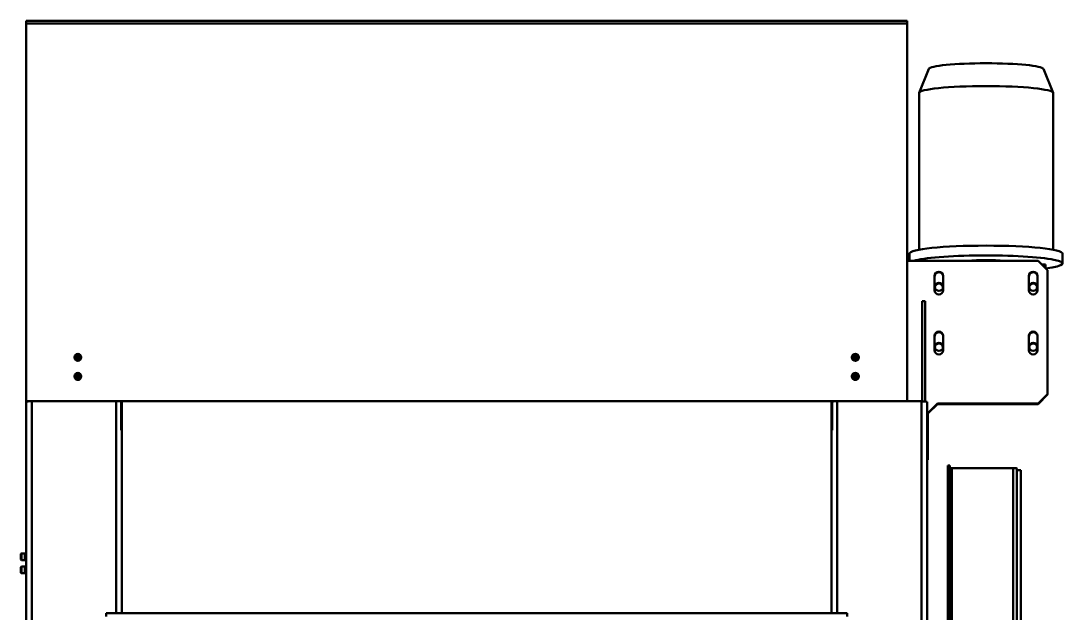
# Model space of a CAD drawing. Header units: millimetres. Extents: x 4915 to 15267, y 4787 to 10268.
# Drawn here: x 9038 to 10132, y 7714 to 8333 of the extents above; entities that cross this region are included whole.
import ezdxf

# ---------------------------------------------------------------- set-up
doc = ezdxf.new("R2010")
doc.units = ezdxf.units.MM
doc.layers.add('外形線', color=7, linetype='Continuous', lineweight=50)

msp = doc.modelspace()

# ---------------------------------------------------------------- linework, layer by layer
at = {"layer": '外形線'}
for p, q in [((9043.7, 8330.5), (9043.7, 8333.2)), ((9043.7, 8333.2), (9963.7, 8333.2)), ((9043.7, 8330.5), (9043.7, 7935.7)), ((9963.7, 8330.5), (9043.7, 8330.5)), ((9963.7, 8330.5), (9963.7, 8333.2)), ((9963.7, 7935.7), (9963.7, 8330.5)), ((9986.3, 8283), (9976.3, 8258.1)), ((10106.2, 8283), (10116.2, 8258.1)), ((9976.2, 8094), (9976.2, 8257.8)), ((10116.2, 8094), (10116.2, 8257.8)), ((9963.7, 8082.6), (10100.5, 8082.6)), ((9966.2, 8082.6), (9966.2, 8090)), ((10100.5, 8082.6), (10110.5, 8072.6)), ((10126.2, 8079.8), (10126.2, 8090)), ((10108.2, 8078.6), (10104.4, 8078.6)), ((10108.2, 8074.8), (10108.2, 8078.6)), ((10110.5, 7943.3), (10110.5, 8072.6)), ((9992.5, 8051.7), (9992.5, 8066.6)), ((10001.5, 8066.6), (10001.5, 8051.7)), ((10091, 8051.7), (10091, 8066.6)), ((10100, 8066.6), (10100, 8051.7)), ((9979.5, 8040.4), (9982.5, 8040.4)), ((9979.5, 8040.4), (9979.5, 7935.7)), ((9982.5, 7935.5), (9982.5, 8040.4)), ((9992.5, 7989.1), (9992.5, 8004)), ((10001.5, 8004), (10001.5, 7989.1)), ((10091, 7989.1), (10091, 8004)), ((10100, 8004), (10100, 7989.1)), ((9094.2, 7981.4), (9094.2, 7981.8)), ((9096, 7981.8), (9096.8, 7983.3)), ((9096.8, 7980.3), (9096, 7981.8)), ((9096.8, 7983), (9096.1, 7981.7)), ((9096.8, 7983.3), (9096.8, 7983)), ((9096.8, 7983.3), (9098.6, 7983.3)), ((9098.6, 7983), (9096.8, 7983)), ((9098.6, 7980.3), (9096.8, 7980.3)), ((9098.6, 7983.3), (9098.6, 7983)), ((9098.6, 7983.3), (9099.4, 7981.8)), ((9099.3, 7981.7), (9098.6, 7983)), ((9099.4, 7981.8), (9098.6, 7980.3)), ((9101.2, 7981.4), (9101.2, 7981.8)), ((9906.2, 7981.4), (9906.2, 7981.8)), ((9908, 7981.8), (9908.8, 7983.3)), ((9908.8, 7980.3), (9908, 7981.8)), ((9908.8, 7983), (9908.1, 7981.7)), ((9908.8, 7983.3), (9908.8, 7983)), ((9908.8, 7983.3), (9910.6, 7983.3)), ((9910.6, 7983), (9908.8, 7983)), ((9910.6, 7980.3), (9908.8, 7980.3)), ((9910.6, 7983.3), (9910.6, 7983)), ((9910.6, 7983.3), (9911.4, 7981.8)), ((9911.3, 7981.7), (9910.6, 7983)), ((9911.4, 7981.8), (9910.6, 7980.3)), ((9913.2, 7981.4), (9913.2, 7981.8)), ((9094.2, 7961.5), (9094.2, 7961.9)), ((9096, 7961.9), (9096.8, 7963.4)), ((9096.8, 7960.5), (9096, 7961.9)), ((9096.8, 7963.1), (9096.1, 7961.8)), ((9096.8, 7963.4), (9096.8, 7963.1)), ((9096.8, 7963.4), (9098.6, 7963.4)), ((9098.6, 7963.1), (9096.8, 7963.1)), ((9098.6, 7963.4), (9098.6, 7963.1)), ((9098.6, 7963.4), (9099.4, 7961.9)), ((9099.3, 7961.8), (9098.6, 7963.1)), ((9099.4, 7961.9), (9098.6, 7960.5)), ((9101.2, 7961.5), (9101.2, 7961.9)), ((9906.2, 7961.5), (9906.2, 7961.9)), ((9908, 7961.9), (9908.8, 7963.4)), ((9908.8, 7960.5), (9908, 7961.9)), ((9908.8, 7963.1), (9908.1, 7961.8)), ((9908.8, 7963.4), (9908.8, 7963.1)), ((9908.8, 7963.4), (9910.6, 7963.4)), ((9910.6, 7963.1), (9908.8, 7963.1)), ((9910.6, 7963.4), (9910.6, 7963.1)), ((9910.6, 7963.4), (9911.4, 7961.9)), ((9911.3, 7961.8), (9910.6, 7963.1)), ((9911.4, 7961.9), (9910.6, 7960.5)), ((9913.2, 7961.5), (9913.2, 7961.9)), ((9098.6, 7960.5), (9096.8, 7960.5)), ((9910.6, 7960.5), (9908.8, 7960.5)), ((10110.5, 7943.3), (10100.5, 7933.4)), ((10100.5, 7932.7), (10110.5, 7942.7)), ((10110.5, 7942.7), (10110.5, 7943.3)), ((9049.3, 7935.7), (9043.7, 7935.7)), ((9043.7, 7935.7), (9043.7, 7935.5)), ((9043.7, 7935.2), (9043.7, 7935.5)), ((9045.7, 7935.5), (9043.7, 7935.5)), ((9043.7, 7935.2), (9043.7, 7935)), ((9043.7, 7935), (9043.7, 5261.9)), ((9049.7, 5261.9), (9049.7, 7935.7)), ((9049.7, 7935.7), (9137.7, 7935.7)), ((9137.7, 7935.7), (9137.7, 7714.4)), ((9143.7, 7935.7), (9138.1, 7935.7)), ((9143.7, 7935.5), (9141.7, 7935.5)), ((9142.9, 7935.4), (9142.9, 7905.5)), ((9143.7, 7935.7), (9143.7, 7714.4)), ((9143.7, 7935.7), (9884.7, 7935.7)), ((9890.3, 7935.7), (9884.7, 7935.7)), ((9884.7, 7714.4), (9884.7, 7935.7)), ((9886.7, 7935.5), (9884.7, 7935.5)), ((9885.5, 7935.4), (9885.5, 7905.5)), ((9890.7, 7935.7), (9890.7, 7714.4)), ((9978.7, 7935.7), (9890.7, 7935.7)), ((9978.7, 5261.9), (9978.7, 7935.7)), ((9984.7, 7935), (9984.7, 5261.9)), ((9995.5, 7933.4), (9985.5, 7923.4)), ((9985.5, 7922.8), (9995.5, 7932.7)), ((9995.5, 7933.4), (10100.5, 7933.4)), ((9995.5, 7932.7), (9995.5, 7933.4)), ((10100.5, 7932.7), (9995.5, 7932.7)), ((10100.5, 7933.4), (10100.5, 7932.7)), ((9985.5, 7898.4), (9985.5, 7923.4)), ((9143.7, 7913.5), (9142.9, 7913.5)), ((9885.5, 7913.5), (9884.7, 7913.5)), ((9142.9, 7905.5), (9143.7, 7905.5)), ((9884.7, 7905.5), (9885.5, 7905.5)), ((9984.7, 7898.4), (9985.5, 7898.4)), ((9985.5, 7892.4), (9985.5, 7898.4)), ((9985.5, 7892.4), (9984.7, 7892.4)), ((9984.7, 7892.4), (9985.5, 7892.4)), ((9985.5, 7892.4), (9985.5, 7882.5)), ((9984.7, 7882.5), (9985.5, 7882.5)), ((9985.5, 7874.6), (9984.7, 7874.6)), ((9985.5, 7882.5), (9985.5, 7874.6)), ((10006.4, 7868.6), (10008.4, 7868.6)), ((10006.4, 7868.6), (10006.4, 5198.3)), ((10008.4, 7868.6), (10008.4, 5198.3)), ((10010.4, 7865.9), (10074.4, 7865.9)), ((10010.4, 7865.9), (10010.4, 5195.6)), ((10074.4, 5195.6), (10074.4, 7865.9)), ((10078.4, 7865.5), (10078.4, 5195.2)), ((10082.4, 7863.8), (10078.4, 7863.8)), ((10082.4, 7863.8), (10082.4, 5212)), ((9038.2, 7776.2), (9038.7, 7776.7)), ((9038.2, 7770.2), (9038.2, 7776.2)), ((9042.2, 7776.7), (9038.7, 7776.7)), ((9038.7, 7776.7), (9038.7, 7769.7)), ((9042.2, 7769.7), (9042.2, 7776.7)), ((9038.2, 7770.2), (9038.7, 7769.7)), ((9042.2, 7769.7), (9038.7, 7769.7)), ((9042.2, 7775.2), (9043.7, 7775.2)), ((9042.2, 7771.2), (9043.7, 7771.2)), ((9038.2, 7762.5), (9038.7, 7763)), ((9038.2, 7756.5), (9038.2, 7762.5)), ((9038.2, 7756.5), (9038.7, 7756)), ((9042.2, 7763), (9038.7, 7763)), ((9038.7, 7763), (9038.7, 7756)), ((9042.2, 7756), (9038.7, 7756)), ((9042.2, 7756), (9042.2, 7763)), ((9042.2, 7761.5), (9043.7, 7761.5)), ((9042.2, 7757.5), (9043.7, 7757.5)), ((9127.2, 7714.4), (9127.2, 7710.8)), ((9901.2, 7714.4), (9127.2, 7714.4)), ((9901.2, 7714.4), (9901.2, 7710.8))]:
    msp.add_line(p, q, dxfattribs=at).dxf.unprotected_set("ltscale", 0)
for centre, major_axis, ratio, start_param, end_param in [((10046.2, 8282.7), (-60, 0), 0.104528, 3.183647, 6.241131), ((10046.2, 8257.8), (-70, 0), 0.104528, 3.141593, 6.283185), ((10046.2, 8090), (-80, 0), 0.104528, 3.141593, 6.283185), ((10046.2, 8079.8), (-80, 0), 0.104528, 2.463056, 5.949768), ((10046.2, 8079.8), (-32.5, 0), 0.104528, 4.078277, 5.346501), ((9997, 8066.6), (-4.5, 0), 0.994522, 3.141593, 6.283185), ((9997, 8066), (4.5, 0), 0.994522, 0, 3.141593), ((10095.5, 8066.6), (-4.5, 0), 0.994522, 3.141593, 6.283185), ((10095.5, 8066), (4.5, 0), 0.994522, 0, 3.141593), ((9997, 8051.7), (4.5, 0), 0.994522, 3.141593, 6.283185), ((9997, 8054.4), (-4.25, 0), 0.994522, 4.712389, 6.184102), ((9997, 8054.4), (4.23, 0.42), 0.994629, 0, 1.471713), ((10095.5, 8051.7), (4.5, 0), 0.994522, 3.141593, 6.283185), ((10095.5, 8054.4), (-4.25, 0), 0.994522, 4.712389, 6.184102), ((10095.5, 8054.4), (4.23, 0.42), 0.994629, 0, 1.471713), ((9997, 8004), (-4.5, 0), 0.994522, 3.141593, 6.283185), ((9997, 8003.4), (4.5, 0), 0.994522, 0, 3.141593), ((10095.5, 8004), (-4.5, 0), 0.994522, 3.141593, 6.283185), ((10095.5, 8003.4), (4.5, 0), 0.994522, 0, 3.141593), ((9997, 7991.8), (-4.25, 0), 0.994522, 4.712389, 6.184102), ((9997, 7991.8), (4.23, 0.42), 0.994629, 0, 1.471713), ((10095.5, 7991.8), (-4.25, 0), 0.994522, 4.712389, 6.184102), ((10095.5, 7991.8), (4.23, 0.42), 0.994629, 0, 1.471713), ((9997, 7989.1), (4.5, 0), 0.994522, 3.141593, 6.283185), ((10095.5, 7989.1), (4.5, 0), 0.994522, 3.141593, 6.283185), ((9097.7, 7981.4), (3.5, 0), 0.994507, 3.141593, 6.283185), ((9909.7, 7981.4), (3.5, 0), 0.994507, 3.141593, 6.283185), ((9097.7, 7961.5), (3.5, 0), 0.994507, 3.141593, 6.283185), ((9909.7, 7961.5), (3.5, 0), 0.994507, 3.141593, 6.283185), ((9046.7, 7935.2), (-3, 0), 0.104666, 5.157247, 6.283185), ((9049.7, 7935), (6, 0), 0.104528, 2.297615, 2.367656), ((9049.7, 7935), (6, 0), 0.104528, 1.570796, 1.639804), ((9137.7, 7935), (6, 0), 0.104528, 1.501789, 1.570796), ((9137.7, 7935), (6, 0), 0.104528, 0.523599, 0.843977), ((9890.7, 7935), (-6, 0), 0.104528, 5.439208, 5.759587), ((9890.7, 7935), (-6, 0), 0.104528, 4.712389, 4.781396), ((9978.7, 7935), (6, 0), 0.104528, 0, 1.570796), ((9137.7, 7905.2), (6, 0), 0.104528, 0, 0.523599), ((9890.7, 7905.2), (-6, 0), 0.104528, 5.759587, 6.283185), ((10010.4, 7866.1), (-2, 0), 0.104528, 0, 1.570796), ((10074.4, 7865.5), (4, 0), 0.104528, 0, 1.570796)]:
    msp.add_ellipse(centre, major_axis=major_axis, ratio=ratio, start_param=start_param, end_param=end_param, dxfattribs=at).dxf.unprotected_set("ltscale", 0)
for centre, major_axis, ratio in [((9997, 8055.3), (-4.25, 0), 0.994522), ((10095.5, 8055.3), (-4.25, 0), 0.994522), ((9997, 7992.6), (-4.25, 0), 0.994522), ((10095.5, 7992.6), (-4.25, 0), 0.994522), ((9097.7, 7981.8), (3.5, 0), 0.994507), ((9097.7, 7981.8), (-3, 0), 0.994507), ((9909.7, 7981.8), (3.5, 0), 0.994507), ((9909.7, 7981.8), (-3, 0), 0.994507), ((9097.7, 7961.9), (3.5, 0), 0.994507), ((9097.7, 7961.9), (-3, 0), 0.994507), ((9909.7, 7961.9), (3.5, 0), 0.994507), ((9909.7, 7961.9), (-3, 0), 0.994507)]:
    msp.add_ellipse(centre, major_axis=major_axis, ratio=ratio, dxfattribs=at).dxf.unprotected_set("ltscale", 0)

doc.saveas('drawing.dxf')
